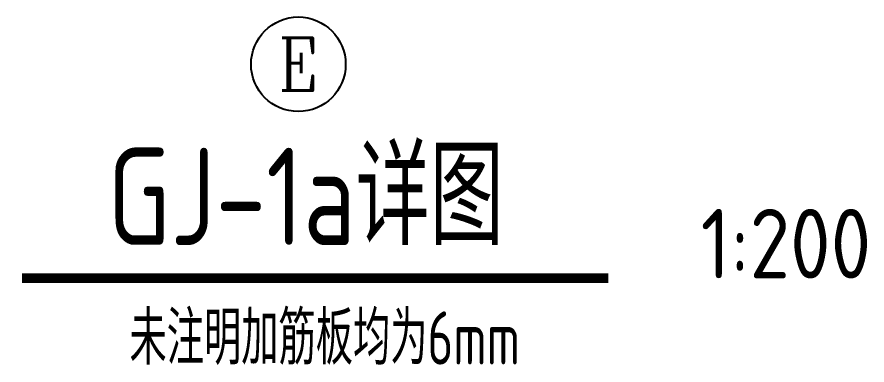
# Model space of a CAD drawing. Extents: x -89996 to 1006241, y -2176 to 440573.
# Drawn here: x 829881 to 837068, y 44345 to 47289 of the extents above; entities that cross this region are included whole.
import ezdxf
from ezdxf.enums import TextEntityAlignment as Align

# ---------------------------------------------------------------- set-up
doc = ezdxf.new("R2010")
doc.units = 0
doc.header["$LTSCALE"] = 1000
doc.header["$MEASUREMENT"] = 0
for name, color, linetype in [('AXIS', 3, 'Continuous'), ('AXIS_TEXT', 7, 'Continuous'), ('DIM_SYMB', 3, 'Continuous'), ('PUB_TEXT', 7, 'Continuous'), ('TEXT', 7, 'Continuous')]:
    doc.layers.add(name, color=color, linetype=linetype)
doc.styles.add('_TCH_AXIS', font='COMPLEX', dxfattribs={"bigfont": 'GBCBIG'})
doc.styles.add('C', font='tssdeng.shx', dxfattribs={"height": 3, "bigfont": 'tssdchn.shx'})
doc.styles.get("Standard").update_dxf_attribs({"font": 'gbenor.shx', "bigfont": 'gbcbig.shx'})
doc.styles.add('TSSD_Norm', font='tssdeng.shx', dxfattribs={"bigfont": 'hztxt.shx'})

msp = doc.modelspace()

# ---------------------------------------------------------------- linework, layer by layer
at = {"layer": 'AXIS'}
msp.add_circle((832259.54, 46889.46), 400, dxfattribs=at)
at = {"layer": 'DIM_SYMB', "const_width": 82.32}
msp.add_lwpolyline([(829921.69, 45081.07), (834880.96, 45081.07)], dxfattribs=at)

# ---------------------------------------------------------------- texts
at = {"layer": 'AXIS_TEXT', "style": '_TCH_AXIS'}
msp.add_text('E', height=445.44, dxfattribs=at).set_placement((832089.85, 46666.74), (832429.23, 46666.74), align=Align.FIT)
at = {"layer": 'PUB_TEXT', "style": 'C', "width": 0.8}
msp.add_text('GJ-1a详图', height=823.2, dxfattribs=at).set_placement((830645.95, 45359.99))
at = {"layer": 'PUB_TEXT'}
msp.add_text('1:200', height=588, dxfattribs=at).set_placement((835661.45, 45077.72))
at = {"layer": 'TEXT', "style": 'TSSD_Norm', "width": 0.7}
msp.add_text('未注明加筋板均为6mm', height=450, dxfattribs=at).set_placement((830831.65, 44349.07))

doc.saveas('drawing.dxf')
